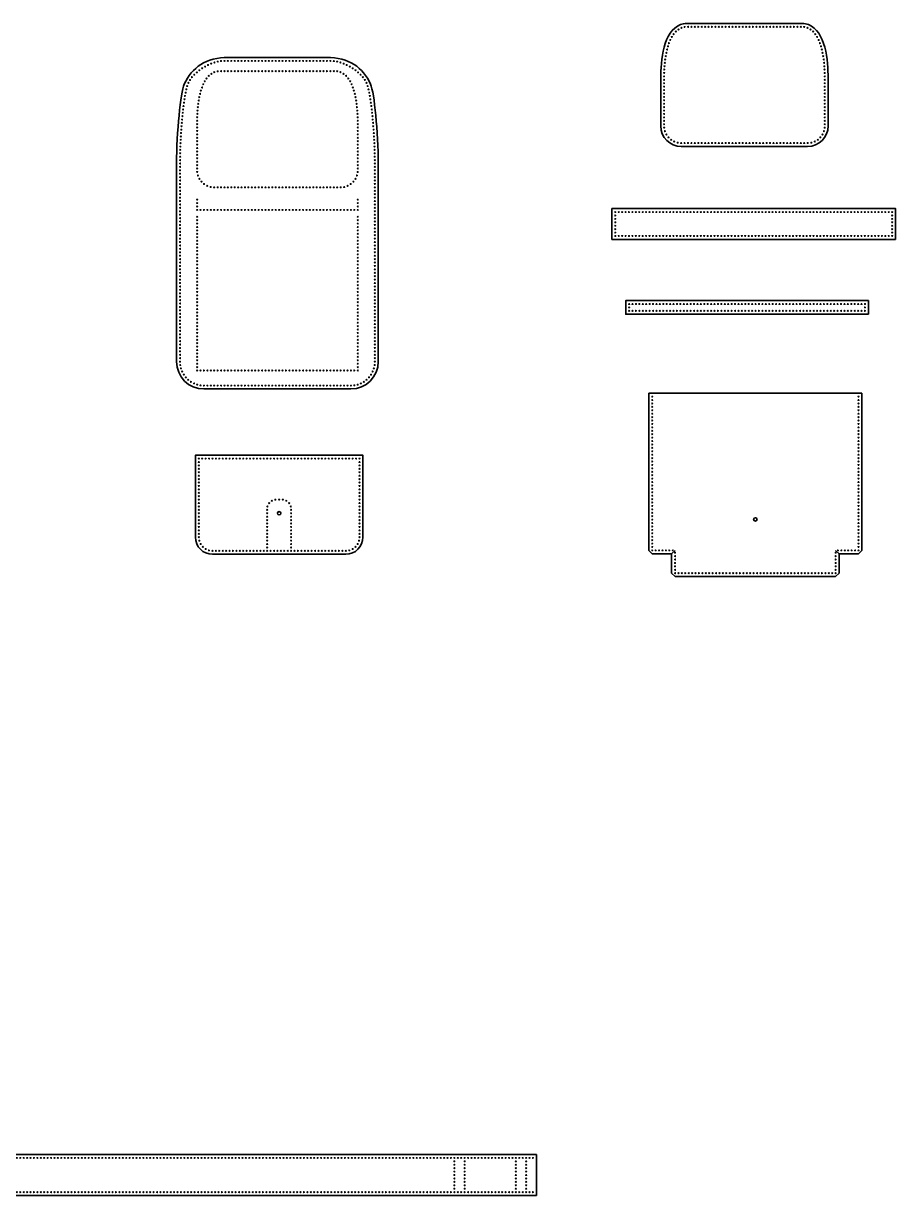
# Model space of a CAD drawing. Header units: millimetres. Extents: x -345 to 1186, y -172 to 857.
# Drawn here: x 421 to 1186, y -172 to 857 of the extents above; entities that cross this region are included whole.
import ezdxf

# ---------------------------------------------------------------- set-up
doc = ezdxf.new("R2010")
doc.units = ezdxf.units.MM
doc.header["$MEASUREMENT"] = 0
doc.layers.add('Layer 1', color=7, linetype='Continuous', lineweight=0)

# ---------------------------------------------------------------- blocks, each defined once
blk = doc.blocks.new('Block_1')
at = {"layer": 'Layer 1', "color": 18, "lineweight": 35, "true_color": 0x010101}
for p, q in [((571.1, -136), (271.1, -136)), ((871.1, -136), (571.1, -136)), ((871.1, -172), (871.1, -136)), ((871.1, -172), (871.1, -139)), ((571.1, -172), (271.1, -172)), ((871.1, -172), (571.1, -172))]:
    blk.add_line(p, q, dxfattribs=at)
at = {"layer": 'Layer 1', "color": 18, "lineweight": 9, "true_color": 0x010101}
for centre in [(274.1, -139), (277.1, -139), (280.1, -139), (283.1, -139), (286.1, -139), (289.1, -139), (292.1, -139), (295.1, -139), (298.1, -139), (301.1, -139), (304.1, -139), (307.1, -139), (310.1, -139), (313.1, -139), (316.1, -139), (319.1, -139), (322.1, -139), (325.1, -139), (328.1, -139), (331.1, -139), (334.1, -139), (337.1, -139), (340.1, -139), (343.1, -139), (346.1, -139), (349.1, -139), (352.1, -139), (355.1, -139), (358.1, -139), (361.1, -139), (364.1, -139), (367.1, -139), (370.1, -139), (373.1, -139), (376.1, -139), (379.1, -139), (382.1, -139), (385.1, -139), (388.1, -139), (391.1, -139), (394.1, -139), (397.1, -139), (400.1, -139), (403.1, -139), (406.1, -139), (409.1, -139), (412.1, -139), (415.1, -139), (418.1, -139), (421.1, -139), (424.1, -139), (427.1, -139), (430.1, -139), (433.1, -139), (436.1, -139), (439.1, -139), (442.1, -139), (445.1, -139), (448.1, -139), (451.1, -139), (454.1, -139), (457.1, -139), (460.1, -139), (463.1, -139), (466.1, -139), (469.1, -139), (472.1, -139), (475.1, -139), (478.1, -139), (481.1, -139), (484.1, -139), (487.1, -139), (490.1, -139), (493.1, -139), (496.1, -139), (499.1, -139), (502.1, -139), (505.1, -139), (508.1, -139), (511.1, -139), (514.1, -139), (517.1, -139), (520.1, -139), (523.1, -139), (526.1, -139), (529.1, -139), (532.1, -139), (535.1, -139), (538.1, -139), (541.1, -139), (544.1, -139), (547.1, -139), (550.1, -139), (553.1, -139), (556.1, -139), (559.1, -139), (562.1, -139), (565.1, -139), (568.1, -139), (571.1, -139), (574.1, -139), (577.1, -139), (580.1, -139), (583.1, -139), (586.1, -139), (589.1, -139), (592.1, -139), (595.1, -139), (598.1, -139), (601.1, -139), (604.1, -139), (607.1, -139), (610.1, -139), (613.1, -139), (616.1, -139), (619.1, -139), (622.1, -139), (625.1, -139), (628.1, -139), (631.1, -139), (634.1, -139), (637.1, -139), (640.1, -139), (643.1, -139), (646.1, -139), (649.1, -139), (652.1, -139), (655.1, -139), (658.1, -139), (661.1, -139), (664.1, -139), (667.1, -139), (670.1, -139), (673.1, -139), (676.1, -139), (679.1, -139), (682.1, -139), (685.1, -139), (688.1, -139), (691.1, -139), (694.1, -139), (697.1, -139), (700.1, -139), (703.1, -139), (706.1, -139), (709.1, -139), (712.1, -139), (715.1, -139), (718.1, -139), (721.1, -139), (724.1, -139), (727.1, -139), (730.1, -139), (733.1, -139), (736.1, -139), (739.1, -139), (742.1, -139), (745.1, -139), (748.1, -139), (751.1, -139), (754.1, -139), (757.1, -139), (760.1, -139), (763.1, -139), (766.1, -139), (769.1, -139), (772.1, -139), (775.1, -139), (778.1, -139), (781.1, -139), (784.1, -139), (787.1, -139), (790.1, -139), (793.1, -139), (796.1, -139), (799.1, -139), (799.1, -142), (802.1, -139), (805.1, -139), (808.1, -139), (808.1, -142), (811.1, -139), (814.1, -139), (817.1, -139), (820.1, -139), (823.1, -139), (826.1, -139), (829.1, -139), (832.1, -139), (835.1, -139), (838.1, -139), (841.1, -139), (844.1, -139), (847.1, -139), (850.1, -139), (853.1, -139), (853.1, -142), (856.1, -139), (859.1, -139), (862.1, -139), (862.1, -142), (865.1, -139), (868.1, -139), (799.1, -145), (799.1, -148), (799.1, -151), (799.1, -154), (808.1, -145), (808.1, -148), (808.1, -151), (808.1, -154), (853.1, -145), (853.1, -148), (853.1, -151), (853.1, -154), (862.1, -145), (862.1, -148), (862.1, -151), (862.1, -154), (799.1, -157), (799.1, -160), (799.1, -163), (808.1, -157), (808.1, -160), (808.1, -163), (853.1, -157), (853.1, -160), (853.1, -163), (862.1, -157), (862.1, -160), (862.1, -163), (274.1, -169), (277.1, -169), (280.1, -169), (283.1, -169), (286.1, -169), (289.1, -169), (292.1, -169), (295.1, -169), (298.1, -169), (301.1, -169), (304.1, -169), (307.1, -169), (310.1, -169), (313.1, -169), (316.1, -169), (319.1, -169), (322.1, -169), (325.1, -169), (328.1, -169), (331.1, -169), (334.1, -169), (337.1, -169), (340.1, -169), (343.1, -169), (346.1, -169), (349.1, -169), (352.1, -169), (355.1, -169), (358.1, -169), (361.1, -169), (364.1, -169), (367.1, -169), (370.1, -169), (373.1, -169), (376.1, -169), (379.1, -169), (382.1, -169), (385.1, -169), (388.1, -169), (391.1, -169), (394.1, -169), (397.1, -169), (400.1, -169), (403.1, -169), (406.1, -169), (409.1, -169), (412.1, -169), (415.1, -169), (418.1, -169), (421.1, -169), (424.1, -169), (427.1, -169), (430.1, -169), (433.1, -169), (436.1, -169), (439.1, -169), (442.1, -169), (445.1, -169), (448.1, -169), (451.1, -169), (454.1, -169), (457.1, -169), (460.1, -169), (463.1, -169), (466.1, -169), (469.1, -169), (472.1, -169), (475.1, -169), (478.1, -169), (481.1, -169), (484.1, -169), (487.1, -169), (490.1, -169), (493.1, -169), (496.1, -169), (499.1, -169), (502.1, -169), (505.1, -169), (508.1, -169), (511.1, -169), (514.1, -169), (517.1, -169), (520.1, -169), (523.1, -169), (526.1, -169), (529.1, -169), (532.1, -169), (535.1, -169), (538.1, -169), (541.1, -169), (544.1, -169), (547.1, -169), (550.1, -169), (553.1, -169), (556.1, -169), (559.1, -169), (562.1, -169), (565.1, -169), (568.1, -169), (571.1, -169), (574.1, -169), (577.1, -169), (580.1, -169), (583.1, -169), (586.1, -169), (589.1, -169), (592.1, -169), (595.1, -169), (598.1, -169), (601.1, -169), (604.1, -169), (607.1, -169), (610.1, -169), (613.1, -169), (616.1, -169), (619.1, -169), (622.1, -169), (625.1, -169), (628.1, -169), (631.1, -169), (634.1, -169), (637.1, -169), (640.1, -169), (643.1, -169), (646.1, -169), (649.1, -169), (652.1, -169), (655.1, -169), (658.1, -169), (661.1, -169), (664.1, -169), (667.1, -169), (670.1, -169), (673.1, -169), (676.1, -169), (679.1, -169), (682.1, -169), (685.1, -169), (688.1, -169), (691.1, -169), (694.1, -169), (697.1, -169), (700.1, -169), (703.1, -169), (706.1, -169), (709.1, -169), (712.1, -169), (715.1, -169), (718.1, -169), (721.1, -169), (724.1, -169), (727.1, -169), (730.1, -169), (733.1, -169), (736.1, -169), (739.1, -169), (742.1, -169), (745.1, -169), (748.1, -169), (751.1, -169), (754.1, -169), (757.1, -169), (760.1, -169), (763.1, -169), (766.1, -169), (769.1, -169), (772.1, -169), (775.1, -169), (778.1, -169), (781.1, -169), (784.1, -169), (787.1, -169), (790.1, -169), (793.1, -169), (796.1, -169), (799.1, -166), (799.1, -169), (802.1, -169), (805.1, -169), (808.1, -166), (808.1, -169), (811.1, -169), (814.1, -169), (817.1, -169), (820.1, -169), (823.1, -169), (826.1, -169), (829.1, -169), (832.1, -169), (835.1, -169), (838.1, -169), (841.1, -169), (844.1, -169), (847.1, -169), (850.1, -169), (853.1, -166), (853.1, -169), (856.1, -169), (859.1, -169), (862.1, -166), (862.1, -169), (865.1, -169), (868.1, -169)]:
    blk.add_circle(centre, 0.5, dxfattribs=at)
blk = doc.blocks.new('Block_0')
at = {"layer": 'Layer 1'}
blk.add_blockref('Block_1', (0, 0), dxfattribs=at)

msp = doc.modelspace()

# ---------------------------------------------------------------- hatches: boundary and pattern name
at = {"layer": 'Layer 1', "true_color": 0xed1c24, "transparency": 33554687}
h = msp.add_hatch(color=240, dxfattribs=at)
h.dxf.hatch_style = 2
edge = h.paths.add_edge_path()
edge.add_arc((642.3, 815), 0.5, 0, 360)
h = msp.add_hatch(color=240, dxfattribs=at)
h.dxf.hatch_style = 2
edge = h.paths.add_edge_path()
edge.add_arc((645.3, 815), 0.5, 0, 360)
at = {"layer": 'Layer 1', "true_color": 0x00aeef, "transparency": 33554687}
h = msp.add_hatch(color=140, dxfattribs=at)
h.dxf.hatch_style = 2
edge = h.paths.add_edge_path()
edge.add_arc((983.2, 810.4), 0.5, 0, 360)
h = msp.add_hatch(color=140, dxfattribs=at)
h.dxf.hatch_style = 2
edge = h.paths.add_edge_path()
edge.add_arc((1124.2, 810.4), 0.5, 0, 360)
h = msp.add_hatch(color=140, dxfattribs=at)
h.dxf.hatch_style = 2
edge = h.paths.add_edge_path()
edge.add_arc((573.3, 771.5), 0.5, 0, 360)
h = msp.add_hatch(color=140, dxfattribs=at)
h.dxf.hatch_style = 2
edge = h.paths.add_edge_path()
edge.add_arc((714.3, 771.5), 0.5, 0, 360)
at = {"layer": 'Layer 1', "true_color": 0xed1c24, "transparency": 33554687}
h = msp.add_hatch(color=240, dxfattribs=at)
h.dxf.hatch_style = 2
edge = h.paths.add_edge_path()
edge.add_arc((1052.2, 751.9), 0.5, 0, 360)
h = msp.add_hatch(color=240, dxfattribs=at)
h.dxf.hatch_style = 2
edge = h.paths.add_edge_path()
edge.add_arc((1055.2, 751.9), 0.5, 0, 360)
h = msp.add_hatch(color=240, dxfattribs=at)
h.dxf.hatch_style = 2
edge = h.paths.add_edge_path()
edge.add_arc((642.3, 713), 0.5, 0, 360)
h = msp.add_hatch(color=240, dxfattribs=at)
h.dxf.hatch_style = 2
edge = h.paths.add_edge_path()
edge.add_arc((645.3, 713), 0.5, 0, 360)
h = msp.add_hatch(color=240, dxfattribs=at)
h.dxf.hatch_style = 2
edge = h.paths.add_edge_path()
edge.add_arc((558.3, 692), 0.5, 0, 360)
at = {"layer": 'Layer 1', "true_color": 0xec2227, "transparency": 33554687}
h = msp.add_hatch(color=240, dxfattribs=at)
h.dxf.hatch_style = 2
edge = h.paths.add_edge_path()
edge.add_arc((573.3, 693.2), 0.5, 0, 360)
h = msp.add_hatch(color=240, dxfattribs=at)
h.dxf.hatch_style = 2
edge = h.paths.add_edge_path()
edge.add_arc((714.3, 693.2), 0.5, 0, 360)
at = {"layer": 'Layer 1', "true_color": 0xed1c24, "transparency": 33554687}
h = msp.add_hatch(color=240, dxfattribs=at)
h.dxf.hatch_style = 2
edge = h.paths.add_edge_path()
edge.add_arc((729.3, 692), 0.5, 0, 360)
at = {"layer": 'Layer 1', "true_color": 0x00aeef, "transparency": 33554687}
h = msp.add_hatch(color=140, dxfattribs=at)
h.dxf.hatch_style = 2
edge = h.paths.add_edge_path()
edge.add_arc((940.4, 691.3), 0.5, 0, 360)
at = {"layer": 'Layer 1', "true_color": 0xed1c24, "transparency": 33554687}
h = msp.add_hatch(color=240, dxfattribs=at)
h.dxf.hatch_style = 2
edge = h.paths.add_edge_path()
edge.add_arc((1060.4, 691.3), 0.5, 0, 360)
h = msp.add_hatch(color=240, dxfattribs=at)
h.dxf.hatch_style = 2
edge = h.paths.add_edge_path()
edge.add_arc((1063.4, 691.3), 0.5, 0, 360)
at = {"layer": 'Layer 1', "true_color": 0x00aeef, "transparency": 33554687}
h = msp.add_hatch(color=140, dxfattribs=at)
h.dxf.hatch_style = 2
edge = h.paths.add_edge_path()
edge.add_arc((1183.4, 691.3), 0.5, 0, 360)
at = {"layer": 'Layer 1', "true_color": 0xed1c24, "transparency": 33554687}
h = msp.add_hatch(color=240, dxfattribs=at)
h.dxf.hatch_style = 2
edge = h.paths.add_edge_path()
edge.add_arc((573.3, 687.2), 0.5, 0, 360)
h = msp.add_hatch(color=240, dxfattribs=at)
h.dxf.hatch_style = 2
edge = h.paths.add_edge_path()
edge.add_arc((714.3, 687.2), 0.5, 0, 360)
at = {"layer": 'Layer 1', "true_color": 0x00aeef, "transparency": 33554687}
h = msp.add_hatch(color=140, dxfattribs=at)
h.dxf.hatch_style = 2
edge = h.paths.add_edge_path()
edge.add_arc((940.4, 670.3), 0.5, 0, 360)
at = {"layer": 'Layer 1', "true_color": 0xed1c24, "transparency": 33554687}
h = msp.add_hatch(color=240, dxfattribs=at)
h.dxf.hatch_style = 2
edge = h.paths.add_edge_path()
edge.add_arc((1060.4, 670.3), 0.5, 0, 360)
h = msp.add_hatch(color=240, dxfattribs=at)
h.dxf.hatch_style = 2
edge = h.paths.add_edge_path()
edge.add_arc((1063.4, 670.3), 0.5, 0, 360)
at = {"layer": 'Layer 1', "true_color": 0x00aeef, "transparency": 33554687}
h = msp.add_hatch(color=140, dxfattribs=at)
h.dxf.hatch_style = 2
edge = h.paths.add_edge_path()
edge.add_arc((1183.4, 670.3), 0.5, 0, 360)
h = msp.add_hatch(color=140, dxfattribs=at)
h.dxf.hatch_style = 2
edge = h.paths.add_edge_path()
edge.add_arc((952.5, 610.6), 0.5, 0, 360)
at = {"layer": 'Layer 1', "true_color": 0xed1c24, "transparency": 33554687}
h = msp.add_hatch(color=240, dxfattribs=at)
h.dxf.hatch_style = 2
edge = h.paths.add_edge_path()
edge.add_arc((1054.5, 610.6), 0.5, 0, 360)
h = msp.add_hatch(color=240, dxfattribs=at)
h.dxf.hatch_style = 2
edge = h.paths.add_edge_path()
edge.add_arc((1057.5, 610.6), 0.5, 0, 360)
at = {"layer": 'Layer 1', "true_color": 0x00aeef, "transparency": 33554687}
h = msp.add_hatch(color=140, dxfattribs=at)
h.dxf.hatch_style = 2
edge = h.paths.add_edge_path()
edge.add_arc((1159.5, 610.6), 0.5, 0, 360)
at = {"layer": 'Layer 1', "true_color": 0xec2227, "transparency": 33554687}
h = msp.add_hatch(color=240, dxfattribs=at)
h.dxf.hatch_style = 2
edge = h.paths.add_edge_path()
edge.add_arc((573.3, 552.2), 0.5, 0, 360)
h = msp.add_hatch(color=240, dxfattribs=at)
h.dxf.hatch_style = 2
edge = h.paths.add_edge_path()
edge.add_arc((573.3, 552.2), 0.5, 0, 360)
h = msp.add_hatch(color=240, dxfattribs=at)
h.dxf.hatch_style = 2
edge = h.paths.add_edge_path()
edge.add_arc((714.3, 552.2), 0.5, 0, 360)
h = msp.add_hatch(color=240, dxfattribs=at)
h.dxf.hatch_style = 2
edge = h.paths.add_edge_path()
edge.add_arc((714.3, 552.2), 0.5, 0, 360)
at = {"layer": 'Layer 1', "true_color": 0xed1c24, "transparency": 33554687}
h = msp.add_hatch(color=240, dxfattribs=at)
h.dxf.hatch_style = 2
edge = h.paths.add_edge_path()
edge.add_arc((642.3, 539), 0.5, 0, 360)
h = msp.add_hatch(color=240, dxfattribs=at)
h.dxf.hatch_style = 2
edge = h.paths.add_edge_path()
edge.add_arc((645.3, 539), 0.5, 0, 360)
h = msp.add_hatch(color=240, dxfattribs=at)
h.dxf.hatch_style = 2
edge = h.paths.add_edge_path()
edge.add_arc((972.8, 529.3), 0.5, 0, 360)
h = msp.add_hatch(color=240, dxfattribs=at)
h.dxf.hatch_style = 2
edge = h.paths.add_edge_path()
edge.add_arc((1153.8, 529.3), 0.5, 0, 360)
h = msp.add_hatch(color=240, dxfattribs=at)
h.dxf.hatch_style = 2
edge = h.paths.add_edge_path()
edge.add_arc((574.8, 474.9), 0.5, 0, 360)
at = {"layer": 'Layer 1', "true_color": 0xec2227, "transparency": 33554687}
h = msp.add_hatch(color=240, dxfattribs=at)
h.dxf.hatch_style = 2
edge = h.paths.add_edge_path()
edge.add_arc((574.8, 474.9), 0.5, 0, 360)
at = {"layer": 'Layer 1', "true_color": 0xed1c24, "transparency": 33554687}
h = msp.add_hatch(color=240, dxfattribs=at)
h.dxf.hatch_style = 2
edge = h.paths.add_edge_path()
edge.add_arc((715.8, 474.9), 0.5, 0, 360)
at = {"layer": 'Layer 1', "true_color": 0xec2227, "transparency": 33554687}
h = msp.add_hatch(color=240, dxfattribs=at)
h.dxf.hatch_style = 2
edge = h.paths.add_edge_path()
edge.add_arc((715.8, 474.9), 0.5, 0, 360)
h = msp.add_hatch(color=240, dxfattribs=at)
h.dxf.hatch_style = 2
edge = h.paths.add_edge_path()
edge.add_arc((972.8, 394.3), 0.5, 0, 360)
h = msp.add_hatch(color=240, dxfattribs=at)
h.dxf.hatch_style = 2
edge = h.paths.add_edge_path()
edge.add_arc((1153.8, 394.3), 0.5, 0, 360)
h = msp.add_hatch(color=240, dxfattribs=at)
h.dxf.hatch_style = 2
edge = h.paths.add_edge_path()
edge.add_arc((992.8, 374.3), 0.5, 0, 360)
h = msp.add_hatch(color=240, dxfattribs=at)
h.dxf.hatch_style = 2
edge = h.paths.add_edge_path()
edge.add_arc((1133.8, 374.3), 0.5, 0, 360)

# ---------------------------------------------------------------- linework, layer by layer
at = {"layer": 'Layer 1', "color": 250, "lineweight": 35, "true_color": 0x231f20}
for p, q in [((600.8, 827), (643.8, 827)), ((686.8, 827), (643.8, 827)), ((555.3, 733.8), (555.3, 641)), ((732.3, 733.8), (732.3, 641)), ((555.3, 641), (555.3, 560)), ((732.3, 641), (732.3, 560)), ((579.3, 536), (621.3, 536)), ((621.3, 536), (643.8, 536)), ((666.3, 536), (643.8, 536)), ((708.3, 536), (666.3, 536)), ((969.8, 532.3), (969.8, 394.3)), ((969.8, 532.3), (1156.8, 532.3)), ((1156.8, 532.3), (1156.8, 394.3)), ((969.8, 394.3), (972.8, 391.3)), ((972.8, 391.3), (989.8, 391.3)), ((992.8, 394.3), (989.8, 391.3)), ((989.8, 391.3), (989.8, 374.3)), ((1133.8, 394.3), (1136.8, 391.3)), ((1153.8, 391.3), (1136.8, 391.3)), ((1136.8, 391.3), (1136.8, 374.3)), ((1156.8, 394.3), (1153.8, 391.3)), ((989.8, 374.3), (992.8, 371.3)), ((992.8, 371.3), (1133.8, 371.3)), ((1136.8, 374.3), (1133.8, 371.3))]:
    msp.add_line(p, q, dxfattribs=at)
for points in [[(1186.4, 667.3), (937.4, 667.3), (937.4, 694.3), (1186.4, 694.3)], [(1162.5, 601.6), (949.5, 601.6), (949.5, 613.6), (1162.5, 613.6)]]:
    msp.add_lwpolyline(points, close=True, dxfattribs=at)
at = {"layer": 'Layer 1', "color": 250, "lineweight": 9, "true_color": 0x231f20}
for centre in [(1001.2, 853.8), (1004.2, 853.9), (1007.2, 853.9), (1010.2, 853.9), (1013.2, 853.9), (1016.2, 853.9), (1019.2, 853.9), (1022.2, 853.9), (1025.2, 853.9), (1028.2, 853.9), (1031.2, 853.9), (1034.2, 853.9), (1037.2, 853.9), (1040.2, 853.9), (1043.2, 853.9), (1046.2, 853.9), (1049.2, 853.9), (1052.2, 853.9), (1055.2, 853.9), (1058.2, 853.9), (1061.2, 853.9), (1064.2, 853.9), (1067.2, 853.9), (1070.2, 853.9), (1073.2, 853.9), (1076.2, 853.9), (1079.2, 853.9), (1082.2, 853.9), (1085.2, 853.9), (1088.2, 853.9), (1091.2, 853.9), (1094.2, 853.9), (1097.2, 853.9), (1100.2, 853.9), (1103.2, 853.9), (1106.2, 853.8), (990, 845), (991.6, 847.5), (993.5, 849.8), (995.8, 851.6), (998.4, 853), (1109.1, 853), (1111.7, 851.6), (1114, 849.8), (1115.9, 847.5), (1117.5, 845), (985.8, 834), (986.6, 836.8), (987.5, 839.6), (988.6, 842.4), (1118.9, 842.4), (1120, 839.6), (1120.9, 836.8), (1121.7, 834), (591.4, 823.4), (594.3, 823.9), (597.3, 824), (600.3, 824), (603.3, 824), (606.3, 824), (609.3, 824), (612.3, 824), (615.3, 824), (618.3, 824), (621.3, 824), (624.3, 824), (627.3, 824), (630.3, 824), (633.3, 824), (636.3, 824), (639.3, 824), (642.3, 824), (645.3, 824), (648.3, 824), (651.3, 824), (654.3, 824), (657.3, 824), (660.3, 824), (663.3, 824), (666.3, 824), (669.3, 824), (672.3, 824), (675.3, 824), (678.3, 824), (681.3, 824), (684.3, 824), (687.3, 824), (690.3, 824), (693.3, 823.9), (696.2, 823.4), (984.2, 825.2), (984.6, 828.2), (985.2, 831.1), (1122.3, 831.1), (1122.8, 828.2), (1123.3, 825.2), (573, 813.9), (575.3, 815.8), (577.8, 817.5), (580.3, 819), (582.9, 820.4), (585.7, 821.6), (585.8, 812.7), (588.4, 814.1), (588.5, 822.6), (591.3, 814.9), (594.3, 815), (597.3, 815), (600.3, 815), (603.3, 815), (606.3, 815), (609.3, 815), (612.3, 815), (615.3, 815), (618.3, 815), (621.3, 815), (624.3, 815), (627.3, 815), (630.3, 815), (633.3, 815), (636.3, 815), (639.3, 815), (642.3, 815), (645.3, 815), (648.3, 815), (651.3, 815), (654.3, 815), (657.3, 815), (660.3, 815), (663.3, 815), (666.3, 815), (669.3, 815), (672.3, 815), (675.3, 815), (678.3, 815), (681.3, 815), (684.3, 815), (687.3, 815), (690.3, 815), (693.3, 815), (696.3, 814.9), (699.1, 822.6), (699.1, 814.1), (701.8, 812.7), (701.9, 821.6), (704.6, 820.4), (707.3, 819), (709.8, 817.5), (712.3, 815.8), (714.6, 813.9), (983.3, 813.4), (983.4, 816.4), (983.6, 819.3), (983.9, 822.3), (1123.6, 822.3), (1123.9, 819.3), (1124, 816.4), (1124.2, 813.4), (565.6, 804.7), (567.1, 807.3), (568.8, 809.7), (570.8, 811.9), (578.7, 803.5), (580, 806.1), (581.6, 808.6), (583.5, 810.9), (704, 810.9), (706, 808.6), (707.6, 806.1), (708.9, 803.5), (716.8, 811.9), (718.8, 809.7), (720.5, 807.3), (722, 804.7), (983.2, 810.4), (983.2, 807.4), (983.2, 804.4), (1124.2, 810.4), (1124.2, 807.4), (1124.2, 804.4), (562.6, 793.2), (563.2, 796.1), (563.8, 799), (564.6, 801.9), (575.2, 792.2), (575.9, 795.1), (576.6, 797.9), (577.6, 800.7), (710, 800.7), (710.9, 797.9), (711.7, 795.1), (712.3, 792.2), (723, 801.9), (723.8, 799), (724.4, 796.1), (724.9, 793.2), (983.2, 801.4), (983.2, 798.4), (983.2, 795.4), (983.2, 792.4), (1124.2, 801.4), (1124.2, 798.4), (1124.2, 795.4), (1124.2, 792.4), (561.4, 784.4), (561.8, 787.3), (562.2, 790.3), (573.9, 783.4), (574.3, 786.3), (574.7, 789.3), (712.9, 789.3), (713.3, 786.3), (713.6, 783.4), (725.4, 790.3), (725.8, 787.3), (726.2, 784.4), (983.2, 789.4), (983.2, 786.4), (983.2, 783.4), (1124.2, 789.4), (1124.2, 786.4), (1124.2, 783.4), (560.1, 772.5), (560.4, 775.5), (560.7, 778.5), (561, 781.4), (573.3, 771.5), (573.4, 774.5), (573.5, 777.5), (573.7, 780.4), (713.9, 780.4), (714.1, 777.5), (714.2, 774.5), (714.3, 771.5), (726.6, 781.4), (726.9, 778.5), (727.2, 775.5), (727.4, 772.5), (983.2, 780.4), (983.2, 777.4), (983.2, 774.4), (983.2, 771.4), (1124.2, 780.4), (1124.2, 777.4), (1124.2, 774.4), (1124.2, 771.4), (559.4, 763.7), (559.6, 766.6), (559.9, 769.6), (573.3, 768.5), (573.3, 765.5), (573.3, 762.5), (714.3, 768.5), (714.3, 765.5), (714.3, 762.5), (727.7, 769.6), (727.9, 766.6), (728.2, 763.7), (983.2, 768.4), (1124.2, 768.4), (558.7, 751.8), (558.9, 754.8), (559, 757.7), (559.2, 760.7), (573.3, 759.5), (573.3, 756.5), (573.3, 753.5), (714.3, 759.5), (714.3, 756.5), (714.3, 753.5), (728.4, 760.7), (728.5, 757.7), (728.7, 754.8), (728.9, 751.8), (998.2, 751.9), (1001.2, 751.9), (1004.2, 751.9), (1007.2, 751.9), (1010.2, 751.9), (1013.2, 751.9), (1016.2, 751.9), (1019.2, 751.9), (1022.2, 751.9), (1025.2, 751.9), (1028.2, 751.9), (1031.2, 751.9), (1034.2, 751.9), (1037.2, 751.9), (1040.2, 751.9), (1043.2, 751.9), (1046.2, 751.9), (1049.2, 751.9), (1052.2, 751.9), (1055.2, 751.9), (1058.2, 751.9), (1061.2, 751.9), (1064.2, 751.9), (1067.2, 751.9), (1070.2, 751.9), (1073.2, 751.9), (1076.2, 751.9), (1079.2, 751.9), (1082.2, 751.9), (1085.2, 751.9), (1088.2, 751.9), (1091.2, 751.9), (1094.2, 751.9), (1097.2, 751.9), (1100.2, 751.9), (1103.2, 751.9), (1106.2, 751.9), (1109.2, 751.9), (558.4, 742.9), (558.5, 745.9), (558.6, 748.8), (573.3, 750.5), (573.3, 747.5), (573.3, 744.5), (573.3, 741.5), (714.3, 750.5), (714.3, 747.5), (714.3, 744.5), (714.3, 741.5), (729, 748.8), (729.1, 745.9), (729.2, 742.9), (558.3, 736.9), (558.3, 734), (558.3, 731), (558.4, 739.9), (573.3, 738.5), (573.3, 735.5), (573.3, 732.5), (714.3, 738.5), (714.3, 735.5), (714.3, 732.5), (729.2, 739.9), (729.3, 736.9), (729.3, 734), (729.3, 731), (558.3, 728), (558.3, 725), (558.3, 722), (573.3, 729.5), (714.3, 729.5), (729.3, 728), (729.3, 725), (729.3, 722), (558.3, 719), (558.3, 716), (558.3, 713), (558.3, 710), (588.3, 713), (591.3, 713), (594.3, 713), (597.3, 713), (600.3, 713), (603.3, 713), (606.3, 713), (609.3, 713), (612.3, 713), (615.3, 713), (618.3, 713), (621.3, 713), (624.3, 713), (627.3, 713), (630.3, 713), (633.3, 713), (636.3, 713), (639.3, 713), (642.3, 713), (645.3, 713), (648.3, 713), (651.3, 713), (654.3, 713), (657.3, 713), (660.3, 713), (663.3, 713), (666.3, 713), (669.3, 713), (672.3, 713), (675.3, 713), (678.3, 713), (681.3, 713), (684.3, 713), (687.3, 713), (690.3, 713), (693.3, 713), (696.3, 713), (699.3, 713), (729.3, 719), (729.3, 716), (729.3, 713), (729.3, 710), (558.3, 707), (558.3, 704), (558.3, 701), (729.3, 707), (729.3, 704), (729.3, 701), (558.3, 698), (558.3, 695), (558.3, 692), (558.3, 689), (729.3, 698), (729.3, 695), (729.3, 692), (729.3, 689), (940.4, 691.3), (940.4, 691.3), (943.4, 691.3), (946.4, 691.3), (949.4, 691.3), (952.4, 691.3), (955.4, 691.3), (958.4, 691.3), (961.4, 691.3), (964.4, 691.3), (967.4, 691.3), (970.4, 691.3), (973.4, 691.3), (976.4, 691.3), (979.4, 691.3), (982.4, 691.3), (1006.4, 691.3), (1009.4, 691.3), (1012.4, 691.3), (1015.4, 691.3), (1018.4, 691.3), (1021.4, 691.3), (1024.4, 691.3), (1027.4, 691.3), (1030.4, 691.3), (1033.4, 691.3), (1036.4, 691.3), (1039.4, 691.3), (1042.4, 691.3), (1045.4, 691.3), (1048.4, 691.3), (1051.4, 691.3), (1054.4, 691.3), (1057.4, 691.3), (1060.4, 691.3), (1063.4, 691.3), (1066.4, 691.3), (1069.4, 691.3), (1072.4, 691.3), (1075.4, 691.3), (1078.4, 691.3), (1081.4, 691.3), (1084.4, 691.3), (1087.4, 691.3), (1090.4, 691.3), (1093.4, 691.3), (1096.4, 691.3), (1099.4, 691.3), (1102.4, 691.3), (1105.4, 691.3), (1108.4, 691.3), (1111.4, 691.3), (1114.4, 691.3), (1117.4, 691.3), (1141.4, 691.3), (1144.4, 691.3), (1147.4, 691.3), (1150.4, 691.3), (1153.4, 691.3), (1156.4, 691.3), (1159.4, 691.3), (1162.4, 691.3), (1165.4, 691.3), (1168.4, 691.3), (1171.4, 691.3), (1174.4, 691.3), (1177.4, 691.3), (1180.4, 691.3), (1183.4, 691.3), (1183.4, 691.3), (558.3, 686), (558.3, 683), (558.3, 680), (729.3, 686), (729.3, 683), (729.3, 680), (940.4, 688.3), (940.4, 685.3), (940.4, 682.3), (940.4, 679.3), (1183.4, 688.3), (1183.4, 685.3), (1183.4, 682.3), (1183.4, 679.3), (558.3, 677), (558.3, 674), (558.3, 671), (729.3, 677), (729.3, 674), (729.3, 671), (940.4, 676.3), (940.4, 673.3), (940.4, 670.3), (940.4, 670.3), (943.4, 670.3), (946.4, 670.3), (949.4, 670.3), (952.4, 670.3), (955.4, 670.3), (958.4, 670.3), (961.4, 670.3), (964.4, 670.3), (967.4, 670.3), (970.4, 670.3), (973.4, 670.3), (976.4, 670.3), (979.4, 670.3), (982.4, 670.3), (1006.4, 670.3), (1009.4, 670.3), (1012.4, 670.3), (1015.4, 670.3), (1018.4, 670.3), (1021.4, 670.3), (1024.4, 670.3), (1027.4, 670.3), (1030.4, 670.3), (1033.4, 670.3), (1036.4, 670.3), (1039.4, 670.3), (1042.4, 670.3), (1045.4, 670.3), (1048.4, 670.3), (1051.4, 670.3), (1054.4, 670.3), (1057.4, 670.3), (1060.4, 670.3), (1063.4, 670.3), (1066.4, 670.3), (1069.4, 670.3), (1072.4, 670.3), (1075.4, 670.3), (1078.4, 670.3), (1081.4, 670.3), (1084.4, 670.3), (1087.4, 670.3), (1090.4, 670.3), (1093.4, 670.3), (1096.4, 670.3), (1099.4, 670.3), (1102.4, 670.3), (1105.4, 670.3), (1108.4, 670.3), (1111.4, 670.3), (1114.4, 670.3), (1117.4, 670.3), (1141.4, 670.3), (1144.4, 670.3), (1147.4, 670.3), (1150.4, 670.3), (1153.4, 670.3), (1156.4, 670.3), (1159.4, 670.3), (1162.4, 670.3), (1165.4, 670.3), (1168.4, 670.3), (1171.4, 670.3), (1174.4, 670.3), (1177.4, 670.3), (1180.4, 670.3), (1183.4, 676.3), (1183.4, 673.3), (1183.4, 670.3), (1183.4, 670.3), (558.3, 668), (558.3, 665), (558.3, 662), (558.3, 659), (729.3, 668), (729.3, 665), (729.3, 662), (729.3, 659), (558.3, 656), (558.3, 653), (558.3, 650), (729.3, 656), (729.3, 653), (729.3, 650), (558.3, 647), (558.3, 644), (558.3, 641), (558.3, 638), (729.3, 647), (729.3, 644), (729.3, 641), (729.3, 638), (558.3, 635), (558.3, 632), (558.3, 629), (729.3, 635), (729.3, 632), (729.3, 629), (558.3, 626), (558.3, 623), (558.3, 620), (558.3, 617), (729.3, 626), (729.3, 623), (729.3, 620), (729.3, 617), (558.3, 614), (558.3, 611), (558.3, 608), (729.3, 614), (729.3, 611), (729.3, 608), (952.5, 610.6), (952.5, 610.6), (952.5, 607.6), (955.5, 610.6), (958.5, 610.6), (961.5, 610.6), (964.5, 610.6), (967.5, 610.6), (970.5, 610.6), (973.5, 610.6), (976.5, 610.6), (979.5, 610.6), (982.5, 610.6), (985.5, 610.6), (988.5, 610.6), (991.5, 610.6), (994.5, 610.6), (997.5, 610.6), (1000.5, 610.6), (1003.5, 610.6), (1006.5, 610.6), (1009.5, 610.6), (1012.5, 610.6), (1015.5, 610.6), (1018.5, 610.6), (1021.5, 610.6), (1024.5, 610.6), (1027.5, 610.6), (1030.5, 610.6), (1033.5, 610.6), (1036.5, 610.6), (1039.5, 610.6), (1042.5, 610.6), (1045.5, 610.6), (1048.5, 610.6), (1051.5, 610.6), (1054.5, 610.6), (1057.5, 610.6), (1060.5, 610.6), (1063.5, 610.6), (1066.5, 610.6), (1069.5, 610.6), (1072.5, 610.6), (1075.5, 610.6), (1078.5, 610.6), (1081.5, 610.6), (1084.5, 610.6), (1087.5, 610.6), (1090.5, 610.6), (1093.5, 610.6), (1096.5, 610.6), (1099.5, 610.6), (1102.5, 610.6), (1105.5, 610.6), (1108.5, 610.6), (1111.5, 610.6), (1114.5, 610.6), (1117.5, 610.6), (1120.5, 610.6), (1123.5, 610.6), (1126.5, 610.6), (1129.5, 610.6), (1132.5, 610.6), (1135.5, 610.6), (1138.5, 610.6), (1141.5, 610.6), (1144.5, 610.6), (1147.5, 610.6), (1150.5, 610.6), (1153.5, 610.6), (1156.5, 610.6), (1159.5, 610.6), (1159.5, 610.6), (1159.5, 607.6), (558.3, 605), (558.3, 602), (558.3, 599), (729.3, 605), (729.3, 602), (729.3, 599), (952.5, 604.6), (952.5, 604.6), (955.5, 604.6), (958.5, 604.6), (961.5, 604.6), (964.5, 604.6), (967.5, 604.6), (970.5, 604.6), (973.5, 604.6), (976.5, 604.6), (979.5, 604.6), (982.5, 604.6), (985.5, 604.6), (988.5, 604.6), (991.5, 604.6), (994.5, 604.6), (997.5, 604.6), (1000.5, 604.6), (1003.5, 604.6), (1006.5, 604.6), (1009.5, 604.6), (1012.5, 604.6), (1015.5, 604.6), (1018.5, 604.6), (1021.5, 604.6), (1024.5, 604.6), (1027.5, 604.6), (1030.5, 604.6), (1033.5, 604.6), (1036.5, 604.6), (1039.5, 604.6), (1042.5, 604.6), (1045.5, 604.6), (1048.5, 604.6), (1051.5, 604.6), (1054.5, 604.6), (1057.5, 604.6), (1060.5, 604.6), (1063.5, 604.6), (1066.5, 604.6), (1069.5, 604.6), (1072.5, 604.6), (1075.5, 604.6), (1078.5, 604.6), (1081.5, 604.6), (1084.5, 604.6), (1087.5, 604.6), (1090.5, 604.6), (1093.5, 604.6), (1096.5, 604.6), (1099.5, 604.6), (1102.5, 604.6), (1105.5, 604.6), (1108.5, 604.6), (1111.5, 604.6), (1114.5, 604.6), (1117.5, 604.6), (1120.5, 604.6), (1123.5, 604.6), (1126.5, 604.6), (1129.5, 604.6), (1132.5, 604.6), (1135.5, 604.6), (1138.5, 604.6), (1141.5, 604.6), (1144.5, 604.6), (1147.5, 604.6), (1150.5, 604.6), (1153.5, 604.6), (1156.5, 604.6), (1159.5, 604.6), (1159.5, 604.6), (558.3, 596), (558.3, 593), (558.3, 590), (558.3, 587), (729.3, 596), (729.3, 593), (729.3, 590), (729.3, 587), (558.3, 584), (558.3, 581), (558.3, 578), (729.3, 584), (729.3, 581), (729.3, 578), (558.3, 575), (558.3, 572), (558.3, 569), (558.3, 566), (729.3, 575), (729.3, 572), (729.3, 569), (729.3, 566), (558.3, 563), (558.3, 560), (729.3, 563), (729.3, 560), (579.3, 539), (582.3, 539), (585.3, 539), (588.3, 539), (591.3, 539), (594.3, 539), (597.3, 539), (600.3, 539), (603.3, 539), (606.3, 539), (609.3, 539), (612.3, 539), (615.3, 539), (618.3, 539), (621.3, 539), (624.3, 539), (627.3, 539), (630.3, 539), (633.3, 539), (636.3, 539), (639.3, 539), (642.3, 539), (645.3, 539), (648.3, 539), (651.3, 539), (654.3, 539), (657.3, 539), (660.3, 539), (663.3, 539), (666.3, 539), (669.3, 539), (672.3, 539), (675.3, 539), (678.3, 539), (681.3, 539), (684.3, 539), (687.3, 539), (690.3, 539), (693.3, 539), (696.3, 539), (699.3, 539), (702.3, 539), (705.3, 539), (708.3, 539)]:
    msp.add_circle(centre, 0.5, dxfattribs=at)
at = {"layer": 'Layer 1'}
for centre in [(642.3, 815), (645.3, 815), (983.2, 810.4), (1124.2, 810.4), (573.3, 771.5), (714.3, 771.5), (1052.2, 751.9), (1055.2, 751.9), (642.3, 713), (645.3, 713), (558.3, 692), (573.3, 693.2), (714.3, 693.2), (729.3, 692), (940.4, 691.3), (1060.4, 691.3), (1063.4, 691.3), (1183.4, 691.3), (573.3, 687.2), (714.3, 687.2), (940.4, 670.3), (1060.4, 670.3), (1063.4, 670.3), (1183.4, 670.3), (952.5, 610.6), (1054.5, 610.6), (1057.5, 610.6), (1159.5, 610.6), (573.3, 552.2), (573.3, 552.2), (714.3, 552.2), (714.3, 552.2), (642.3, 539), (645.3, 539), (972.8, 529.3), (1153.8, 529.3), (574.8, 474.9), (574.8, 474.9), (715.8, 474.9), (715.8, 474.9), (972.8, 394.3), (1153.8, 394.3), (992.8, 374.3), (1133.8, 374.3)]:
    msp.add_circle(centre, 0.5, dxfattribs=at)
at = {"layer": 'Layer 1', "color": 240, "lineweight": 9, "true_color": 0xed1c24}
for centre in [(983.3, 765.4), (984, 762.3), (1123.5, 762.3), (1124.2, 765.4), (985.2, 759.4), (987.1, 756.9), (989.4, 754.8), (992.1, 753.2), (995.1, 752.2), (1112.4, 752.2), (1115.4, 753.2), (1118.1, 754.8), (1120.4, 756.9), (1122.2, 759.4), (573.4, 726.5), (574, 723.4), (575.3, 720.5), (712.3, 720.5), (713.6, 723.4), (714.2, 726.5), (577.1, 718), (579.4, 715.9), (582.2, 714.3), (585.2, 713.3), (702.4, 713.3), (705.4, 714.3), (708.1, 715.9), (710.5, 718), (985.4, 691.3), (988.4, 691.3), (991.4, 691.3), (994.4, 691.3), (997.4, 691.3), (1000.4, 691.3), (1003.4, 691.3), (1120.4, 691.3), (1123.4, 691.3), (1126.4, 691.3), (1129.4, 691.3), (1132.4, 691.3), (1135.4, 691.3), (1138.4, 691.3), (985.4, 670.3), (988.4, 670.3), (991.4, 670.3), (994.4, 670.3), (997.4, 670.3), (1000.4, 670.3), (1003.4, 670.3), (1120.4, 670.3), (1123.4, 670.3), (1126.4, 670.3), (1129.4, 670.3), (1132.4, 670.3), (1135.4, 670.3), (1138.4, 670.3)]:
    msp.add_circle(centre, 0.5, dxfattribs=at)
at = {"layer": 'Layer 1', "color": 18, "lineweight": 9, "true_color": 0x010101}
for centre in [(573.3, 702.2), (573.3, 699.2), (714.3, 702.2), (714.3, 699.2), (573.3, 696.2), (573.3, 693.2), (573.3, 693.2), (576.3, 693.2), (579.3, 693.2), (582.3, 693.2), (585.3, 693.2), (588.3, 693.2), (591.3, 693.2), (594.3, 693.2), (597.3, 693.2), (600.3, 693.2), (603.3, 693.2), (606.3, 693.2), (609.3, 693.2), (612.3, 693.2), (615.3, 693.2), (618.3, 693.2), (621.3, 693.2), (624.3, 693.2), (627.3, 693.2), (630.3, 693.2), (633.3, 693.2), (636.3, 693.2), (639.3, 693.2), (642.3, 693.2), (645.3, 693.2), (648.3, 693.2), (651.3, 693.2), (654.3, 693.2), (657.3, 693.2), (660.3, 693.2), (663.3, 693.2), (666.3, 693.2), (669.3, 693.2), (672.3, 693.2), (675.3, 693.2), (678.3, 693.2), (681.3, 693.2), (684.3, 693.2), (687.3, 693.2), (690.3, 693.2), (693.3, 693.2), (696.3, 693.2), (699.3, 693.2), (702.3, 693.2), (705.3, 693.2), (708.3, 693.2), (711.3, 693.2), (714.3, 696.2), (714.3, 693.2), (714.3, 693.2), (573.3, 687.2), (573.3, 684.2), (573.3, 681.2), (714.3, 687.2), (714.3, 684.2), (714.3, 681.2), (573.3, 678.2), (573.3, 675.2), (573.3, 672.2), (573.3, 669.2), (714.3, 678.2), (714.3, 675.2), (714.3, 672.2), (714.3, 669.2), (573.3, 666.2), (573.3, 663.2), (573.3, 660.2), (714.3, 666.2), (714.3, 663.2), (714.3, 660.2), (573.3, 657.2), (573.3, 654.2), (573.3, 651.2), (573.3, 648.2), (714.3, 657.2), (714.3, 654.2), (714.3, 651.2), (714.3, 648.2), (573.3, 645.2), (573.3, 642.2), (573.3, 639.2), (714.3, 645.2), (714.3, 642.2), (714.3, 639.2), (573.3, 636.2), (573.3, 633.2), (573.3, 630.2), (573.3, 627.2), (714.3, 636.2), (714.3, 633.2), (714.3, 630.2), (714.3, 627.2), (573.3, 624.2), (573.3, 621.2), (573.3, 618.2), (714.3, 624.2), (714.3, 621.2), (714.3, 618.2), (573.3, 615.2), (573.3, 612.2), (573.3, 609.2), (714.3, 615.2), (714.3, 612.2), (714.3, 609.2), (573.3, 606.2), (573.3, 603.2), (573.3, 600.2), (573.3, 597.2), (714.3, 606.2), (714.3, 603.2), (714.3, 600.2), (714.3, 597.2), (573.3, 594.2), (573.3, 591.2), (573.3, 588.2), (714.3, 594.2), (714.3, 591.2), (714.3, 588.2), (573.3, 585.2), (573.3, 582.2), (573.3, 579.2), (573.3, 576.2), (714.3, 585.2), (714.3, 582.2), (714.3, 579.2), (714.3, 576.2), (573.3, 573.2), (573.3, 570.2), (573.3, 567.2), (714.3, 573.2), (714.3, 570.2), (714.3, 567.2), (573.3, 564.2), (573.3, 561.2), (573.3, 558.2), (573.3, 555.2), (714.3, 564.2), (714.3, 561.2), (714.3, 558.2), (714.3, 555.2), (573.3, 552.2), (573.3, 552.2), (576.3, 552.2), (579.3, 552.2), (582.3, 552.2), (585.3, 552.2), (588.3, 552.2), (591.3, 552.2), (594.3, 552.2), (597.3, 552.2), (600.3, 552.2), (603.3, 552.2), (606.3, 552.2), (609.3, 552.2), (612.3, 552.2), (615.3, 552.2), (618.3, 552.2), (621.3, 552.2), (624.3, 552.2), (627.3, 552.2), (630.3, 552.2), (633.3, 552.2), (636.3, 552.2), (639.3, 552.2), (642.3, 552.2), (645.3, 552.2), (648.3, 552.2), (651.3, 552.2), (654.3, 552.2), (657.3, 552.2), (660.3, 552.2), (663.3, 552.2), (666.3, 552.2), (669.3, 552.2), (672.3, 552.2), (675.3, 552.2), (678.3, 552.2), (681.3, 552.2), (684.3, 552.2), (687.3, 552.2), (690.3, 552.2), (693.3, 552.2), (696.3, 552.2), (699.3, 552.2), (702.3, 552.2), (705.3, 552.2), (708.3, 552.2), (711.3, 552.2), (714.3, 552.2), (714.3, 552.2), (972.8, 529.3), (972.8, 526.3), (1153.8, 529.3), (1153.8, 526.3), (972.8, 523.3), (972.8, 520.3), (972.8, 517.3), (972.8, 514.3), (1153.8, 523.3), (1153.8, 520.3), (1153.8, 517.3), (1153.8, 514.3), (972.8, 511.3), (972.8, 508.3), (972.8, 505.3), (1153.8, 511.3), (1153.8, 508.3), (1153.8, 505.3), (972.8, 502.3), (972.8, 499.3), (972.8, 496.3), (1153.8, 502.3), (1153.8, 499.3), (1153.8, 496.3), (972.8, 493.3), (972.8, 490.3), (972.8, 487.3), (972.8, 484.3), (1153.8, 493.3), (1153.8, 490.3), (1153.8, 487.3), (1153.8, 484.3), (574.8, 474.9), (574.8, 474.9), (577.8, 474.9), (580.8, 474.9), (583.8, 474.9), (586.8, 474.9), (589.8, 474.9), (592.8, 474.9), (595.8, 474.9), (598.8, 474.9), (601.8, 474.9), (604.8, 474.9), (607.8, 474.9), (610.8, 474.9), (613.8, 474.9), (616.8, 474.9), (619.8, 474.9), (622.8, 474.9), (625.8, 474.9), (628.8, 474.9), (631.8, 474.9), (634.8, 474.9), (637.8, 474.9), (640.8, 474.9), (643.8, 474.9), (646.8, 474.9), (649.8, 474.9), (652.8, 474.9), (655.8, 474.9), (658.8, 474.9), (661.8, 474.9), (664.8, 474.9), (667.8, 474.9), (670.8, 474.9), (673.8, 474.9), (676.8, 474.9), (679.8, 474.9), (682.8, 474.9), (685.8, 474.9), (688.8, 474.9), (691.8, 474.9), (694.8, 474.9), (697.8, 474.9), (700.8, 474.9), (703.8, 474.9), (706.8, 474.9), (709.8, 474.9), (712.8, 474.9), (715.8, 474.9), (715.8, 474.9), (972.8, 481.3), (972.8, 478.3), (972.8, 475.3), (1153.8, 481.3), (1153.8, 478.3), (1153.8, 475.3), (574.8, 471.9), (574.8, 468.9), (574.8, 465.9), (574.8, 462.9), (715.8, 471.9), (715.8, 468.9), (715.8, 465.9), (715.8, 462.9), (972.8, 472.3), (972.8, 469.3), (972.8, 466.3), (972.8, 463.3), (1153.8, 472.3), (1153.8, 469.3), (1153.8, 466.3), (1153.8, 463.3), (574.8, 459.9), (574.8, 456.9), (574.8, 453.9), (715.8, 459.9), (715.8, 456.9), (715.8, 453.9), (972.8, 460.3), (972.8, 457.3), (972.8, 454.3), (1153.8, 460.3), (1153.8, 457.3), (1153.8, 454.3), (574.8, 450.9), (574.8, 447.9), (574.8, 444.9), (715.8, 450.9), (715.8, 447.9), (715.8, 444.9), (972.8, 451.3), (972.8, 448.3), (972.8, 445.3), (972.8, 442.3), (1153.8, 451.3), (1153.8, 448.3), (1153.8, 445.3), (1153.8, 442.3), (574.8, 441.9), (574.8, 438.9), (574.8, 435.9), (574.8, 432.9), (635, 432.9), (636.5, 435.8), (638.9, 437.9), (642, 438.9), (645.3, 438.9), (645.3, 438.9), (648.5, 438.9), (651.6, 437.9), (654.1, 435.8), (655.5, 432.9), (715.8, 441.9), (715.8, 438.9), (715.8, 435.9), (715.8, 432.9), (972.8, 439.3), (972.8, 436.3), (972.8, 433.3), (1153.8, 439.3), (1153.8, 436.3), (1153.8, 433.3), (574.8, 429.9), (574.8, 426.9), (574.8, 423.9), (634.8, 429.9), (634.8, 426.9), (634.8, 423.9), (655.8, 429.9), (655.8, 426.9), (655.8, 423.9), (715.8, 429.9), (715.8, 426.9), (715.8, 423.9), (972.8, 430.3), (972.8, 427.3), (972.8, 424.3), (1153.8, 430.3), (1153.8, 427.3), (1153.8, 424.3), (574.8, 420.9), (574.8, 417.9), (574.8, 414.9), (574.8, 411.9), (634.8, 420.9), (634.8, 417.9), (634.8, 414.9), (634.8, 411.9), (655.8, 420.9), (655.8, 417.9), (655.8, 414.9), (655.8, 411.9), (715.8, 420.9), (715.8, 417.9), (715.8, 414.9), (715.8, 411.9), (972.8, 421.3), (972.8, 418.3), (972.8, 415.3), (972.8, 412.3), (1153.8, 421.3), (1153.8, 418.3), (1153.8, 415.3), (1153.8, 412.3), (574.8, 408.9), (574.8, 405.9), (575.2, 402.8), (634.8, 408.9), (634.8, 405.9), (634.8, 402.9), (655.8, 408.9), (655.8, 405.9), (655.8, 402.9), (715.4, 402.8), (715.8, 408.9), (715.8, 405.9), (972.8, 409.3), (972.8, 406.3), (972.8, 403.3), (1153.8, 409.3), (1153.8, 406.3), (1153.8, 403.3), (576.4, 399.9), (578.3, 397.4), (580.8, 395.5), (583.7, 394.3), (586.8, 393.9), (589.8, 393.9), (592.8, 393.9), (595.8, 393.9), (598.8, 393.9), (601.8, 393.9), (604.8, 393.9), (607.8, 393.9), (610.8, 393.9), (613.8, 393.9), (616.8, 393.9), (619.8, 393.9), (622.8, 393.9), (625.8, 393.9), (628.8, 393.9), (631.8, 393.9), (634.8, 399.9), (634.8, 396.9), (634.8, 393.9), (637.8, 393.9), (640.8, 393.9), (643.8, 393.9), (646.8, 393.9), (649.8, 393.9), (652.8, 393.9), (655.8, 399.9), (655.8, 396.9), (655.8, 393.9), (658.8, 393.9), (661.8, 393.9), (664.8, 393.9), (667.8, 393.9), (670.8, 393.9), (673.8, 393.9), (676.8, 393.9), (679.8, 393.9), (682.8, 393.9), (685.8, 393.9), (688.8, 393.9), (691.8, 393.9), (694.8, 393.9), (697.8, 393.9), (700.8, 393.9), (703.8, 393.9), (706.9, 394.3), (709.8, 395.5), (712.3, 397.4), (714.2, 399.9), (972.8, 400.3), (972.8, 397.3), (972.8, 394.3), (972.8, 394.3), (975.8, 394.3), (978.8, 394.3), (981.8, 394.3), (984.8, 394.3), (987.8, 394.3), (990.8, 394.3), (992.8, 392.3), (1133.8, 392.3), (1135.8, 394.3), (1138.8, 394.3), (1141.8, 394.3), (1144.8, 394.3), (1147.8, 394.3), (1150.8, 394.3), (1153.8, 400.3), (1153.8, 397.3), (1153.8, 394.3), (1153.8, 394.3), (992.8, 389.3), (992.8, 386.3), (992.8, 383.3), (992.8, 380.3), (1133.8, 389.3), (1133.8, 386.3), (1133.8, 383.3), (1133.8, 380.3), (992.8, 377.3), (992.8, 374.3), (992.8, 374.3), (995.8, 374.3), (998.8, 374.3), (1001.8, 374.3), (1004.8, 374.3), (1007.8, 374.3), (1010.8, 374.3), (1013.8, 374.3), (1016.8, 374.3), (1019.8, 374.3), (1022.8, 374.3), (1025.8, 374.3), (1028.8, 374.3), (1031.8, 374.3), (1034.8, 374.3), (1037.8, 374.3), (1040.8, 374.3), (1043.8, 374.3), (1046.8, 374.3), (1049.8, 374.3), (1052.8, 374.3), (1055.8, 374.3), (1058.8, 374.3), (1061.8, 374.3), (1064.8, 374.3), (1067.8, 374.3), (1070.8, 374.3), (1073.8, 374.3), (1076.8, 374.3), (1079.8, 374.3), (1082.8, 374.3), (1085.8, 374.3), (1088.8, 374.3), (1091.8, 374.3), (1094.8, 374.3), (1097.8, 374.3), (1100.8, 374.3), (1103.8, 374.3), (1106.8, 374.3), (1109.8, 374.3), (1112.8, 374.3), (1115.8, 374.3), (1118.8, 374.3), (1121.8, 374.3), (1124.8, 374.3), (1127.8, 374.3), (1130.8, 374.3), (1133.8, 377.3), (1133.8, 374.3), (1133.8, 374.3)]:
    msp.add_circle(centre, 0.5, dxfattribs=at)
at = {"layer": 'Layer 1', "color": 240, "lineweight": 9, "true_color": 0xed2224}
for centre in [(558.5, 557), (729.1, 557), (559.1, 554.1), (560.2, 551.3), (561.6, 548.6), (563.4, 546.2), (724.2, 546.2), (725.9, 548.6), (727.4, 551.3), (728.4, 554.1), (565.5, 544.1), (567.9, 542.3), (570.6, 540.9), (576.3, 539.2), (711.3, 539.2), (714.2, 539.8), (717, 540.9), (719.6, 542.3), (722, 544.1)]:
    msp.add_circle(centre, 0.5, dxfattribs=at)
at = {"layer": 'Layer 1', "color": 18, "lineweight": 35, "true_color": 0x010101}
for centre in [(645.3, 426.9), (1063.3, 421.5)]:
    msp.add_circle(centre, 1.5, dxfattribs=at)
at = {"layer": 'Layer 1', "color": 250, "lineweight": 35, "true_color": 0x231f20}
for points, knots in [([(980.2, 808.9), (980.2, 824), (982.5, 850.2), (997.6, 855.9), (997.6, 855.9), (997.6, 855.9), (997.6, 855.9), (999.3, 856.6), (1001.1, 856.9), (1003, 856.9), (1003, 856.9), (1053.7, 856.9), (1053.7, 856.9)], [0, 0, 0, 0, 1, 1, 1, 2, 2, 2, 3, 3, 3, 4, 4, 4, 4]), ([(1127.2, 808.9), (1127.2, 824), (1125, 850.2), (1109.9, 855.9), (1109.9, 855.9), (1109.9, 855.9), (1109.9, 855.9), (1108.2, 856.6), (1106.3, 856.9), (1104.5, 856.9), (1104.5, 856.9), (1053.7, 856.9), (1053.7, 856.9)], [0, 0, 0, 0, 1, 1, 1, 2, 2, 2, 3, 3, 3, 4, 4, 4, 4]), ([(1127.2, 808.9), (1127.2, 808.9), (1127.2, 766.9), (1127.2, 766.9), (1127.2, 756.9), (1119.2, 748.9), (1109.2, 748.9), (1109.2, 748.9), (998.2, 748.9), (998.2, 748.9), (988.3, 748.9), (980.2, 756.9), (980.2, 766.9), (980.2, 766.9), (980.2, 808.9), (980.2, 808.9)], [0, 0, 0, 0, 1, 1, 1, 2, 2, 2, 3, 3, 3, 4, 4, 4, 5, 5, 5, 5]), ([(703.8, 390.9), (703.8, 390.9), (586.8, 390.9), (586.8, 390.9), (578.5, 390.9), (571.8, 397.6), (571.8, 405.9), (571.8, 405.9), (571.8, 477.9), (571.8, 477.9), (571.8, 477.9), (718.8, 477.9), (718.8, 477.9), (718.8, 477.9), (718.8, 405.9), (718.8, 405.9), (718.8, 397.6), (712.1, 390.9), (703.8, 390.9)], [0, 0, 0, 0, 1, 1, 1, 2, 2, 2, 3, 3, 3, 4, 4, 4, 5, 5, 5, 6, 6, 6, 6])]:
    msp.add_open_spline(points, degree=3, knots=knots, dxfattribs=at)
for points in [[(562, 803.5), (568.8, 818.4), (581.1, 827), (600.8, 827)], [(725.6, 803.5), (718.8, 818.4), (706.5, 827), (686.8, 827)], [(562, 803.5), (558.8, 795.8), (555.3, 761.5), (555.3, 733.8)], [(725.6, 803.5), (728.8, 795.8), (732.3, 761.5), (732.3, 733.8)]]:
    msp.add_open_spline(points, degree=3, dxfattribs=at)
at = {"layer": 'Layer 1', "color": 18, "lineweight": 35, "true_color": 0x010101}
for points in [[(579.3, 536), (566, 536), (555.3, 546.7), (555.3, 560)], [(708.3, 536), (721.5, 536), (732.3, 546.7), (732.3, 560)]]:
    msp.add_open_spline(points, degree=3, dxfattribs=at)
at = {"layer": 'Layer 1', "color": 240, "lineweight": 9, "true_color": 0xed2224}
msp.add_open_spline([(573.4, 540.3), (573.7, 540.3), (573.9, 540.1), (573.9, 539.8), (573.9, 539.6), (573.7, 539.3), (573.4, 539.3), (573.1, 539.3), (572.9, 539.6), (572.9, 539.8), (572.9, 540.1), (573.1, 540.3), (573.4, 540.3)], degree=3, knots=[0, 0, 0, 0, 1, 1, 1, 2, 2, 2, 3, 3, 3, 4, 4, 4, 4], dxfattribs=at)

# ---------------------------------------------------------------- block references
at = {"layer": 'Layer 1'}
msp.add_blockref('Block_0', (0, 0), dxfattribs=at)

doc.saveas('drawing.dxf')
